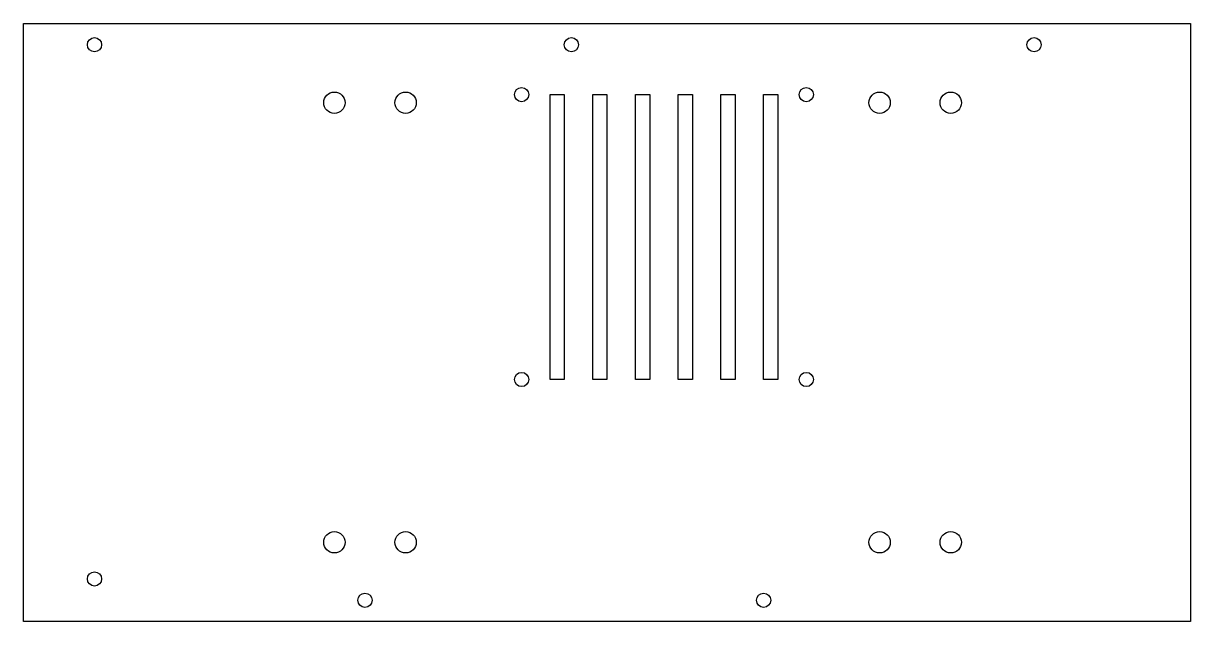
# Model space of a CAD drawing. Extents: x -82 to 82, y -42 to 42.
import ezdxf

# ---------------------------------------------------------------- set-up
doc = ezdxf.new("R2010")
doc.units = 0
doc.layers.add('Sketch', color=7, linetype='CONTINUOUS')

msp = doc.modelspace()

# ---------------------------------------------------------------- linework, layer by layer
at = {"layer": 'Sketch'}
for p, q in [((-82, 42), (82, 42)), ((-82, -42), (-82, 42)), ((82, 42), (82, -42)), ((-8, 32), (-6, 32)), ((-8, -8), (-8, 32)), ((-6, 32), (-6, -8)), ((-2, 32), (0, 32)), ((-2, -8), (-2, 32)), ((0, 32), (0, -8)), ((4, 32), (6, 32)), ((4, -8), (4, 32)), ((6, 32), (6, -8)), ((10, 32), (12, 32)), ((10, -8), (10, 32)), ((12, 32), (12, -8)), ((16, 32), (18, 32)), ((16, -8), (16, 32)), ((18, 32), (18, -8)), ((22, 32), (24, 32)), ((22, -8), (22, 32)), ((24, 32), (24, -8)), ((-6, -8), (-8, -8)), ((0, -8), (-2, -8)), ((6, -8), (4, -8)), ((12, -8), (10, -8)), ((18, -8), (16, -8)), ((24, -8), (22, -8)), ((82, -42), (-82, -42))]:
    msp.add_line(p, q, dxfattribs=at)
for centre, radius in [((-72, 39), 1), ((-5, 39), 1), ((60, 39), 1), ((-12, 32), 1), ((28, 32), 1), ((-38.3, 30.86), 1.5), ((-28.3, 30.86), 1.5), ((38.3, 30.86), 1.5), ((48.3, 30.86), 1.5), ((-12, -8), 1), ((28, -8), 1), ((-38.3, -30.86), 1.5), ((-28.3, -30.86), 1.5), ((38.3, -30.86), 1.5), ((48.3, -30.86), 1.5), ((-72, -36), 1), ((-34, -39), 1), ((22, -39), 1)]:
    msp.add_circle(centre, radius, dxfattribs=at)

doc.saveas('drawing.dxf')
